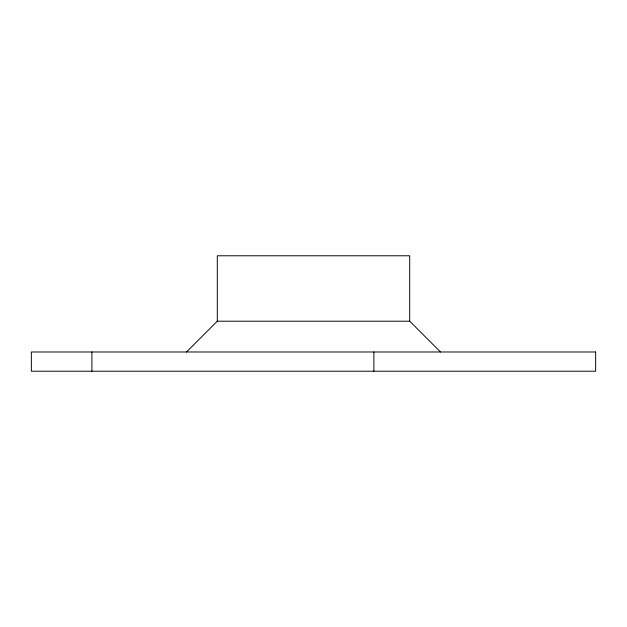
<?xml version="1.0" encoding="UTF-8"?>
<svg xmlns="http://www.w3.org/2000/svg" width="627" height="627" viewBox="0 0 627 627"><rect width="100%" height="100%" fill="white"/><g stroke="black" fill="none" stroke-linecap="round" stroke-linejoin="round"><path stroke-width="0.94" d="M186.509 351.982L217.295 321.196L409.705 321.196L440.491 351.982M409.705 321.196L409.705 255.777L217.295 255.777L217.295 321.196M373.872 351.982L373.872 371.223M91.918 351.982L91.918 371.223M595.65 351.982L31.35 351.982L31.35 371.223L595.65 371.223L595.65 351.982"/></g></svg>
